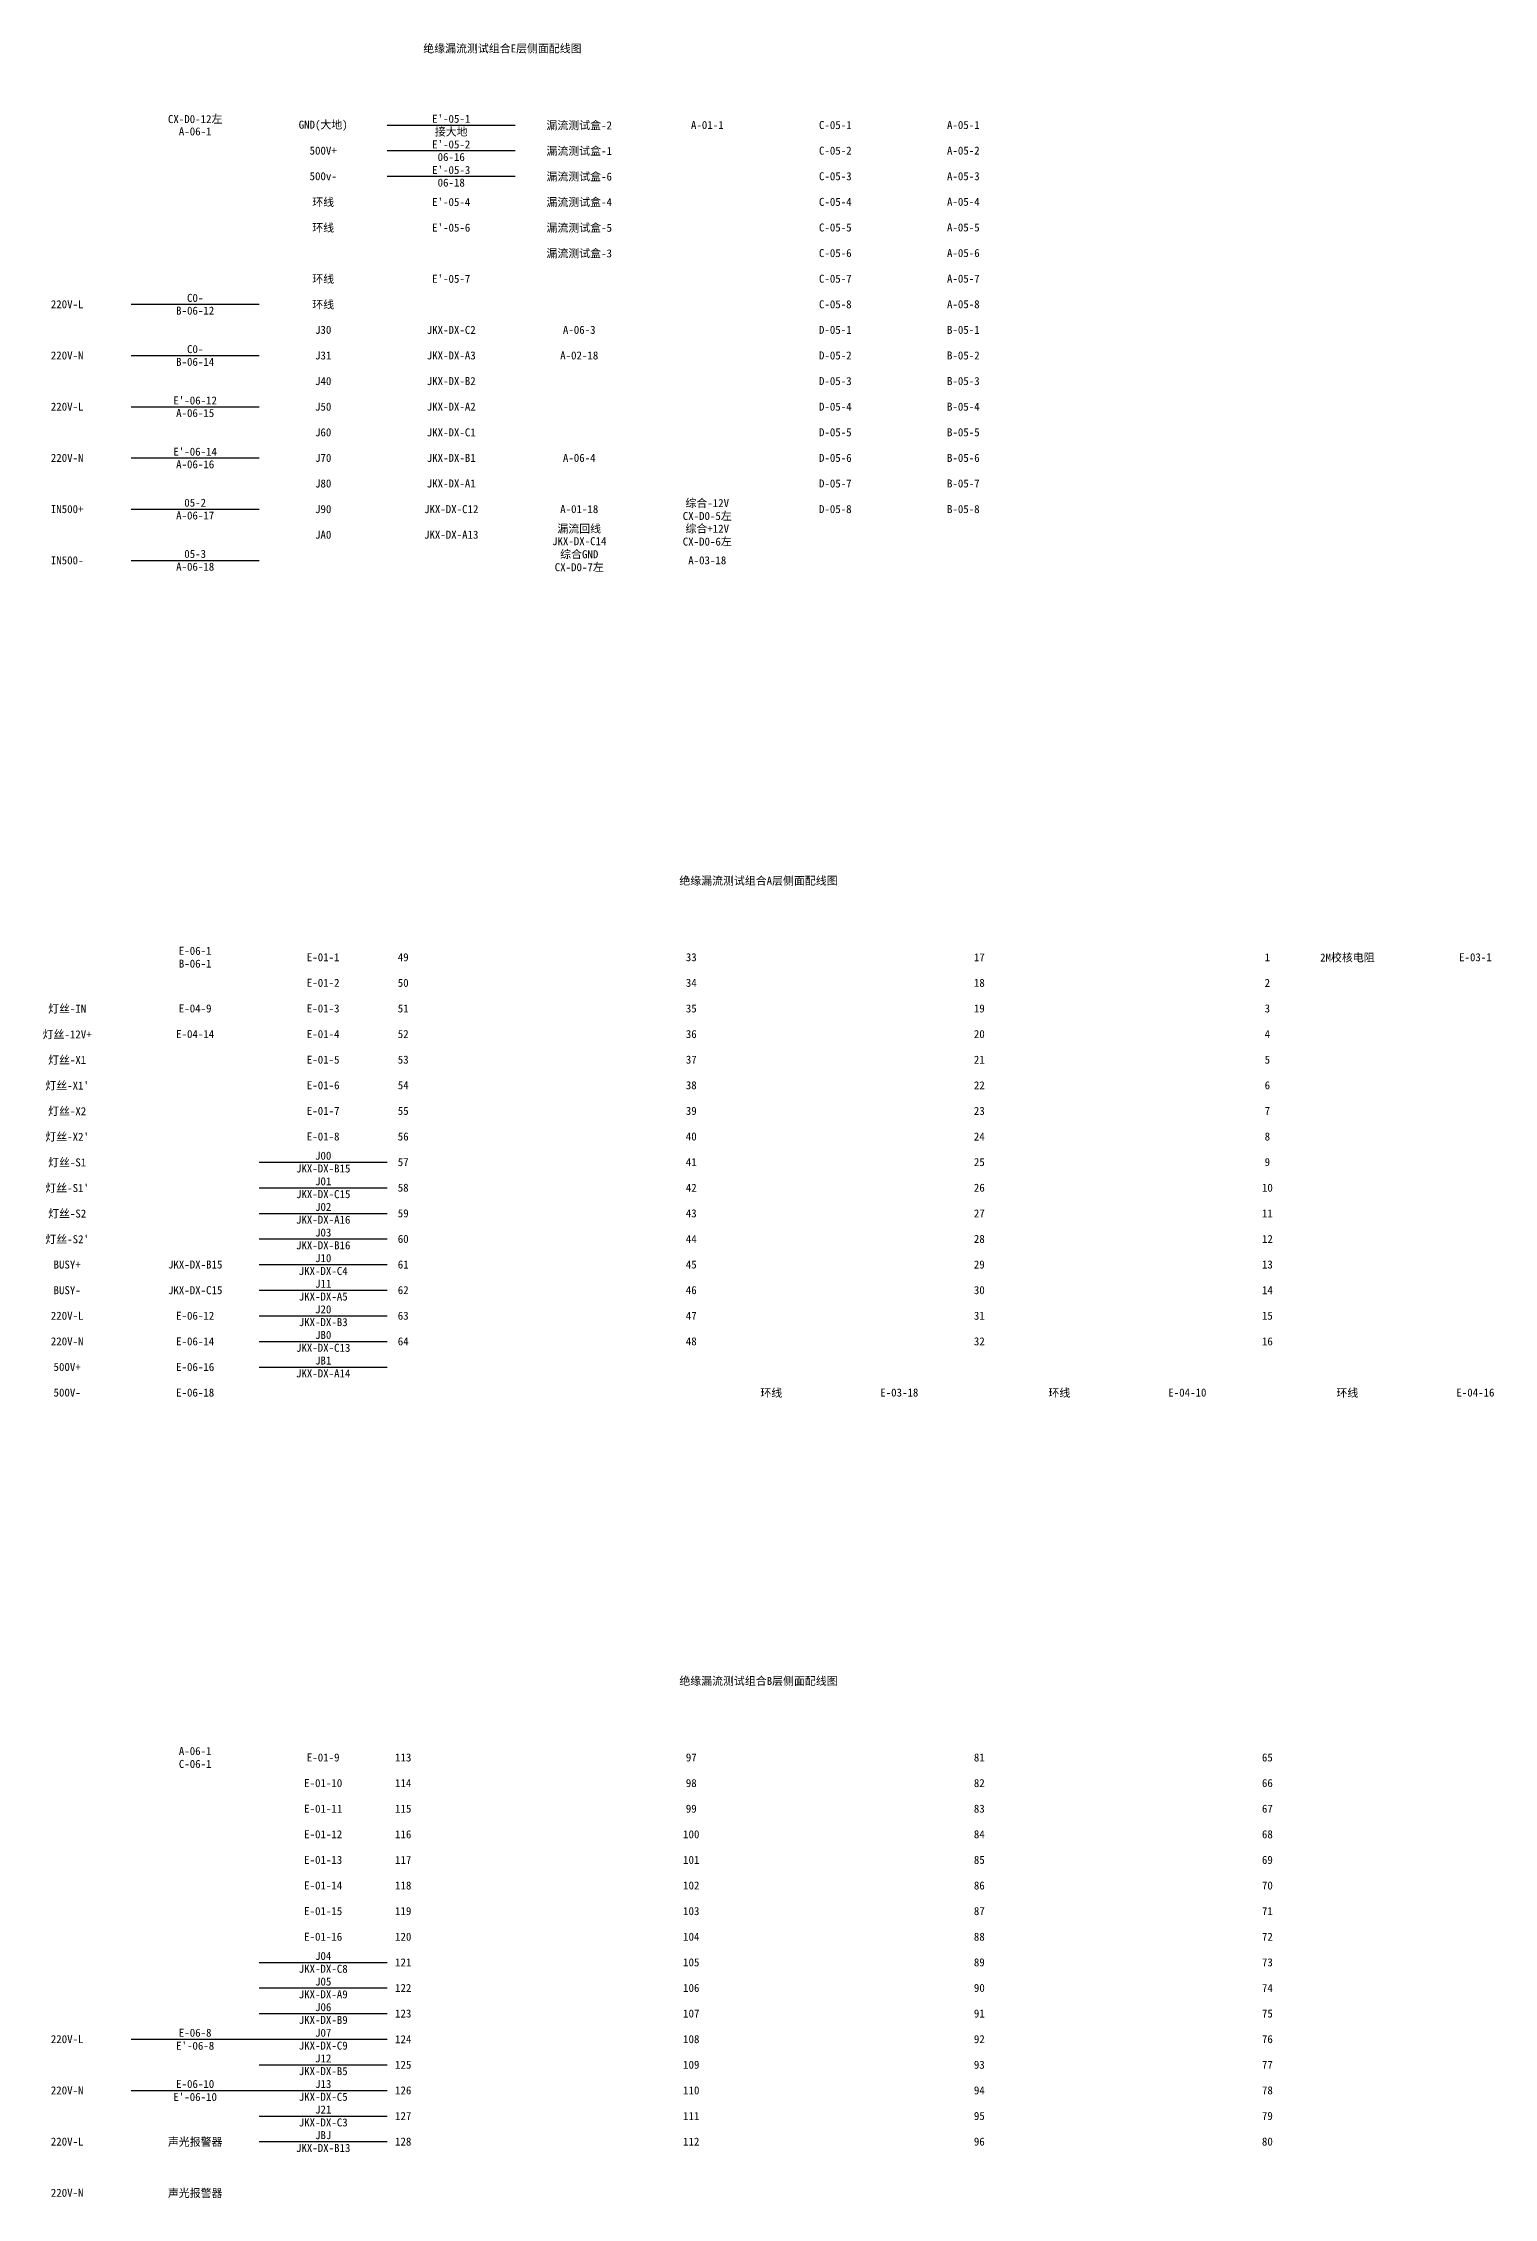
# Model space of a CAD drawing. Header units: millimetres. Extents: x 760 to 2014, y -130 to 4186.
# Drawn here: x 1560 to 2014, y 3272 to 3946 of the extents above; entities that cross this region are included whole.
import ezdxf
from ezdxf.enums import TextEntityAlignment as Align

# ---------------------------------------------------------------- set-up
doc = ezdxf.new("R2010")
doc.units = ezdxf.units.MM
doc.styles.get("Standard").update_dxf_attribs({"font": ''})
doc.styles.get('Standard').set_extended_font_data('SimSun')

# ---------------------------------------------------------------- blocks, each defined once
blk = doc.blocks.new('接口架—A层—配线端子')
for p, q in [((88, 76), (128, 76)), ((88, 68), (128, 68)), ((88, 60), (128, 60)), ((88, 52), (128, 52)), ((88, 44), (128, 44)), ((88, 36), (128, 36)), ((88, 28), (128, 28)), ((88, 20), (128, 20)), ((88, 12), (128, 12))]:
    blk.add_line(p, q)
for s, p in [('绝缘漏流测试组合A层侧面配线图', (244, 164)), ('E-06-1', (68, 142)), ('2M校核电阻', (428, 140)), ('B-06-1', (68, 138)), ('E-01-1', (108, 140)), ('49', (133, 140)), ('33', (223, 140)), ('17', (313, 140)), ('1', (403, 140)), ('E-03-1', (468, 140)), ('E-01-2', (108, 132)), ('50', (133, 132)), ('34', (223, 132)), ('18', (313, 132)), ('2', (403, 132)), ('灯丝-IN', (28, 124)), ('E-04-9', (68, 124)), ('E-01-3', (108, 124)), ('51', (133, 124)), ('35', (223, 124)), ('19', (313, 124)), ('3', (403, 124)), ('灯丝-12V+', (28, 116)), ('E-04-14', (68, 116)), ('E-01-4', (108, 116)), ('52', (133, 116)), ('36', (223, 116)), ('20', (313, 116)), ('4', (403, 116)), ('灯丝-X1', (28, 108)), ('E-01-5', (108, 108)), ('53', (133, 108)), ('37', (223, 108)), ('21', (313, 108)), ('5', (403, 108)), ("灯丝-X1'", (28, 100)), ('E-01-6', (108, 100)), ('54', (133, 100)), ('38', (223, 100)), ('22', (313, 100)), ('6', (403, 100)), ('灯丝-X2', (28, 92)), ('E-01-7', (108, 92)), ('55', (133, 92)), ('39', (223, 92)), ('23', (313, 92)), ('7', (403, 92)), ("灯丝-X2'", (28, 84)), ('E-01-8', (108, 84)), ('56', (133, 84)), ('40', (223, 84)), ('24', (313, 84)), ('8', (403, 84)), ('灯丝-S1', (28, 76)), ('J00', (108, 78)), ('57', (133, 76)), ('41', (223, 76)), ('25', (313, 76)), ('9', (403, 76)), ("灯丝-S1'", (28, 68)), ('J01', (108, 70)), ('58', (133, 68)), ('42', (223, 68)), ('26', (313, 68)), ('10', (403, 68)), ('灯丝-S2', (28, 60)), ('J02', (108, 62)), ('59', (133, 60)), ('43', (223, 60)), ('27', (313, 60)), ('11', (403, 60)), ('J03', (108, 54)), ("灯丝-S2'", (28, 52)), ('J10', (108, 46)), ('60', (133, 52)), ('44', (223, 52)), ('28', (313, 52)), ('12', (403, 52)), ('BUSY+', (28, 44)), ('61', (133, 44)), ('45', (223, 44)), ('29', (313, 44)), ('13', (403, 44)), ('BUSY-', (28, 36)), ('J11', (108, 38)), ('62', (133, 36)), ('46', (223, 36)), ('30', (313, 36)), ('14', (403, 36)), ('220V-L', (28, 28)), ('E-06-12', (68, 28)), ('J20', (108, 30)), ('63', (133, 28)), ('47', (223, 28)), ('31', (313, 28)), ('15', (403, 28)), ('220V-N', (28, 20)), ('E-06-14', (68, 20)), ('JB0', (108, 22)), ('64', (133, 20)), ('48', (223, 20)), ('32', (313, 20)), ('16', (403, 20)), ('JB1', (108, 14)), ('500V+', (28, 12)), ('E-06-16', (68, 12)), ('500V-', (28, 4)), ('E-06-18', (68, 4)), ('环线', (248, 4)), ('E-03-18', (288, 4)), ('环线', (338, 4)), ('E-04-10', (378, 4)), ('环线', (428, 4)), ('E-04-16', (468, 4))]:
    blk.add_text(s, height=2.5).set_placement(p, align=Align.MIDDLE)
at = {"color": 6}
for s, p in [('JKX-DX-B15', (108, 74)), ('JKX-DX-C15', (108, 66)), ('JKX-DX-A16', (108, 58)), ('JKX-DX-B16', (108, 50)), ('JKX-DX-B15', (68, 44)), ('JKX-DX-C4', (108, 42)), ('JKX-DX-C15', (68, 36)), ('JKX-DX-A5', (108, 34)), ('JKX-DX-B3', (108, 26)), ('JKX-DX-C13', (108, 18)), ('JKX-DX-A14', (108, 10))]:
    blk.add_text(s, height=2.5, dxfattribs=at).set_placement(p, align=Align.MIDDLE)
blk = doc.blocks.new('接口架—E层—配线端子')
at = {"color": 0}
for p, q in [((128, 140), (168, 140)), ((128, 132), (168, 132)), ((128, 124), (168, 124)), ((48, 84), (88, 84)), ((48, 68), (88, 68)), ((48, 52), (88, 52)), ((48, 36), (88, 36)), ((48, 20), (88, 20)), ((48, 4), (88, 4))]:
    blk.add_line(p, q, dxfattribs=at)
for s, p in [('绝缘漏流测试组合E层侧面配线图', (164, 164)), ("E'-05-1", (148, 142)), ('漏流测试盒-2', (188, 140)), ("E'-05-2", (148, 134)), ('A-01-1', (228, 140)), ('C-05-1', (268, 140)), ('A-05-1', (308, 140)), ('漏流测试盒-1', (188, 132)), ('C-05-2', (268, 132)), ('A-05-2', (308, 132)), ("E'-05-3", (148, 126)), ('漏流测试盒-6', (188, 124)), ('C-05-3', (268, 124)), ('A-05-3', (308, 124)), ('环线', (108, 116)), ("E'-05-4", (148, 116)), ('漏流测试盒-4', (188, 116)), ('C-05-4', (268, 116)), ('A-05-4', (308, 116)), ('环线', (108, 108)), ("E'-05-6", (148, 108)), ('漏流测试盒-5', (188, 108)), ('C-05-5', (268, 108)), ('A-05-5', (308, 108)), ('漏流测试盒-3', (188, 100)), ('C-05-6', (268, 100)), ('A-05-6', (308, 100)), ('环线', (108, 92)), ("E'-05-7", (148, 92)), ('C-05-7', (268, 92)), ('A-05-7', (308, 92)), ('环线', (108, 84)), ('C-05-8', (268, 84)), ('A-05-8', (308, 84)), ('D-05-1', (268, 76)), ('B-05-1', (308, 76)), ('D-05-2', (268, 68)), ('B-05-2', (308, 68)), ('D-05-3', (268, 60)), ('B-05-3', (308, 60)), ("E'-06-12", (68, 54)), ('D-05-4', (268, 52)), ('B-05-4', (308, 52)), ('D-05-5', (268, 44)), ('B-05-5', (308, 44)), ("E'-06-14", (68, 38)), ('D-05-6', (268, 36)), ('B-05-6', (308, 36)), ('D-05-7', (268, 28)), ('B-05-7', (308, 28)), ('D-05-8', (268, 20)), ('B-05-8', (308, 20))]:
    blk.add_text(s, height=2.5).set_placement(p, align=Align.MIDDLE)
at = {"color": 1}
for s, p in [('CX-D0-12左', (68, 142)), ('C0-', (68, 86)), ('C0-', (68, 70)), ('CX-D0-5左', (228, 18)), ('CX-D0-6左', (228, 10)), ('CX-D0-7左', (188, 2))]:
    blk.add_text(s, height=2.5, dxfattribs=at).set_placement(p, align=Align.MIDDLE)
at = {"color": 0}
for s, p in [('GND(大地)', (108, 140)), ('A-06-1', (68, 138)), ('接大地', (148, 138)), ('500V+', (108, 132)), ('06-16', (148, 130)), ('500v-', (108, 124)), ('06-18', (148, 122)), ('220V-L', (28, 84)), ('B-06-12', (68, 82)), ('J30', (108, 76)), ('A-06-3', (188, 76)), ('220V-N', (28, 68)), ('J31', (108, 68)), ('A-02-18', (188, 68)), ('B-06-14', (68, 66)), ('J40', (108, 60)), ('220V-L', (28, 52)), ('A-06-15', (68, 50)), ('J50', (108, 52)), ('J60', (108, 44)), ('220V-N', (28, 36)), ('A-06-16', (68, 34)), ('J70', (108, 36)), ('A-06-4', (188, 36)), ('J80', (108, 28)), ('IN500+', (28, 20)), ('05-2', (68, 22)), ('J90', (108, 20)), ('A-01-18', (188, 20)), ('综合-12V', (228, 22)), ('A-06-17', (68, 18)), ('漏流回线', (188, 14)), ('综合+12V', (228, 14)), ('05-3', (68, 6)), ('JA0', (108, 12)), ('综合GND', (188, 6)), ('IN500-', (28, 4)), ('A-06-18', (68, 2)), ('A-03-18', (228, 4))]:
    blk.add_text(s, height=2.5, dxfattribs=at).set_placement(p, align=Align.MIDDLE)
at = {"color": 6}
for s, p in [('JKX-DX-C2', (148, 76)), ('JKX-DX-A3', (148, 68)), ('JKX-DX-B2', (148, 60)), ('JKX-DX-A2', (148, 52)), ('JKX-DX-C1', (148, 44)), ('JKX-DX-B1', (148, 36)), ('JKX-DX-A1', (148, 28)), ('JKX-DX-C12', (148, 20)), ('JKX-DX-A13', (148, 12)), ('JKX-DX-C14', (188, 10))]:
    blk.add_text(s, height=2.5, dxfattribs=at).set_placement(p, align=Align.MIDDLE)
blk = doc.blocks.new('接口架—B层—配线端子')
for p, q in [((88, 76), (128, 76)), ((88, 68), (128, 68)), ((88, 60), (128, 60)), ((48, 52), (88, 52)), ((88, 52), (128, 52)), ((88, 44), (128, 44)), ((48, 36), (88, 36)), ((88, 36), (128, 36)), ((88, 28), (128, 28)), ((88, 20), (128, 20))]:
    blk.add_line(p, q)
for s, p in [('绝缘漏流测试组合B层侧面配线图', (244, 164)), ('A-06-1', (68, 142)), ('C-06-1', (68, 138)), ('E-01-9', (108, 140)), ('113', (133, 140)), ('97', (223, 140)), ('81', (313, 140)), ('65', (403, 140)), ('E-01-10', (108, 132)), ('114', (133, 132)), ('98', (223, 132)), ('82', (313, 132)), ('66', (403, 132)), ('E-01-11', (108, 124)), ('115', (133, 124)), ('99', (223, 124)), ('83', (313, 124)), ('67', (403, 124)), ('E-01-12', (108, 116)), ('116', (133, 116)), ('100', (223, 116)), ('84', (313, 116)), ('68', (403, 116)), ('E-01-13', (108, 108)), ('117', (133, 108)), ('101', (223, 108)), ('85', (313, 108)), ('69', (403, 108)), ('E-01-14', (108, 100)), ('118', (133, 100)), ('102', (223, 100)), ('86', (313, 100)), ('70', (403, 100)), ('E-01-15', (108, 92)), ('119', (133, 92)), ('103', (223, 92)), ('87', (313, 92)), ('71', (403, 92)), ('E-01-16', (108, 84)), ('120', (133, 84)), ('104', (223, 84)), ('88', (313, 84)), ('72', (403, 84)), ('J04', (108, 78)), ('121', (133, 76)), ('105', (223, 76)), ('89', (313, 76)), ('73', (403, 76)), ('J05', (108, 70)), ('122', (133, 68)), ('106', (223, 68)), ('90', (313, 68)), ('74', (403, 68)), ('J06', (108, 62)), ('123', (133, 60)), ('107', (223, 60)), ('91', (313, 60)), ('75', (403, 60)), ('E-06-8', (68, 54)), ('J07', (108, 54)), ('220V-L', (28, 52)), ("E'-06-8", (68, 50)), ('J12', (108, 46)), ('124', (133, 52)), ('108', (223, 52)), ('92', (313, 52)), ('76', (403, 52)), ('125', (133, 44)), ('109', (223, 44)), ('93', (313, 44)), ('77', (403, 44)), ('220V-N', (28, 36)), ("E'-06-10", (68, 34)), ('E-06-10', (68, 38)), ('J13', (108, 38)), ('126', (133, 36)), ('110', (223, 36)), ('94', (313, 36)), ('78', (403, 36)), ('J21', (108, 30)), ('127', (133, 28)), ('111', (223, 28)), ('95', (313, 28)), ('79', (403, 28)), ('220V-L', (28, 20)), ('声光报警器', (68, 20)), ('JBJ', (108, 22)), ('128', (133, 20)), ('112', (223, 20)), ('96', (313, 20)), ('80', (403, 20)), ('220V-N', (28, 4)), ('声光报警器', (68, 4))]:
    blk.add_text(s, height=2.5).set_placement(p, align=Align.MIDDLE)
at = {"color": 6}
for s, p in [('JKX-DX-C8', (108, 74)), ('JKX-DX-A9', (108, 66)), ('JKX-DX-B9', (108, 58)), ('JKX-DX-C9', (108, 50)), ('JKX-DX-B5', (108, 42)), ('JKX-DX-C5', (108, 34)), ('JKX-DX-C3', (108, 26)), ('JKX-DX-B13', (108, 18))]:
    blk.add_text(s, height=2.5, dxfattribs=at).set_placement(p, align=Align.MIDDLE)

msp = doc.modelspace()

# ---------------------------------------------------------------- block references
for name, p in [('接口架—E层—配线端子', (1540, 3780)), ('接口架—A层—配线端子', (1540, 3520)), ('接口架—B层—配线端子', (1540, 3270))]:
    msp.add_blockref(name, p)

doc.saveas('drawing.dxf')
